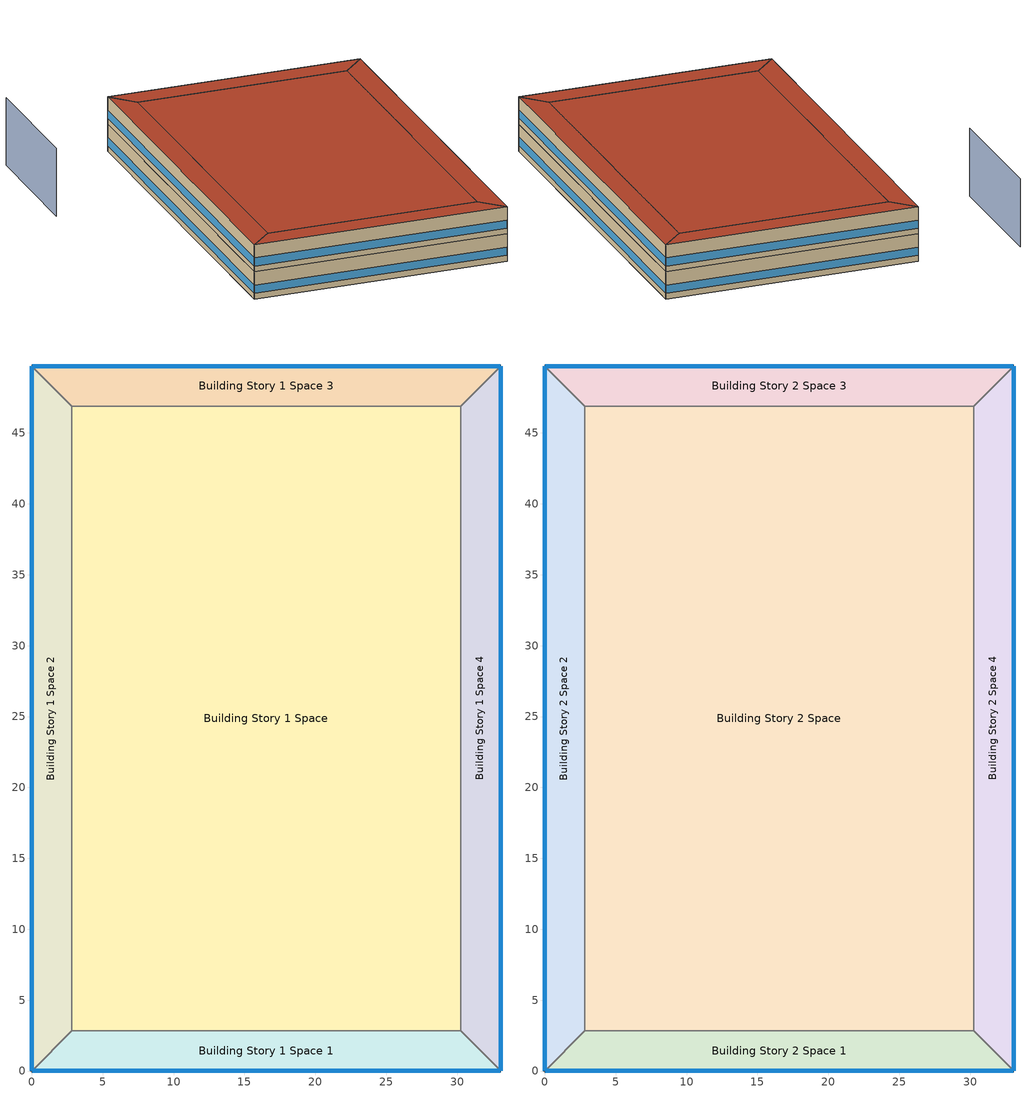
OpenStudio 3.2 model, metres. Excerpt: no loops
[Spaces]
Building Story 1 Space
 floor ground: 30.25,2.83 2.83,2.83 2.83,46.89 30.25,46.89 z0
 wall adiabatic (Typical Interior Wall): 2.83,2.83 30.25,2.83 30.25,46.89 2.83,46.89 2.83,2.83 z0:3.6
 ceiling adiabatic (Typical Interior Floor): 30.25,46.89 2.83,46.89 2.83,2.83 30.25,2.83 z3.6
Building Story 1 Space 1
 floor ground: 33.08,0 0,0 2.83,2.83 30.25,2.83 z0
 wall outside: 0,0 33.08,0 z0:3.6
 wall adiabatic (Typical Interior Wall): 33.08,0 30.25,2.83 2.83,2.83 0,0 z0:3.6
 window: 0.03,0 33.05,0 z0.76:1.84
 ceiling adiabatic (Typical Interior Ceiling): 30.25,2.83 2.83,2.83 0,0 33.08,0 z3.6
Building Story 1 Space 2
 floor ground: 0,0 0,49.72 2.83,46.89 2.83,2.83 z0
 wall outside: 0,49.72 0,0 z0:3.6
 wall adiabatic (Typical Interior Wall): 0,0 2.83,2.83 2.83,46.89 0,49.72 z0:3.6
 window: 0,49.7 0,0.03 z0.76:1.84
 ceiling adiabatic (Typical Interior Ceiling): 2.83,2.83 2.83,46.89 0,49.72 0,0 z3.6
Building Story 1 Space 3
 floor ground: 0,49.72 33.07,49.72 30.25,46.89 2.83,46.89 z0
 wall outside: 33.07,49.72 0,49.72 z0:3.6
 wall adiabatic (Typical Interior Wall): 0,49.72 2.83,46.89 30.25,46.89 33.07,49.72 z0:3.6
 window: 33.05,49.72 0.03,49.72 z0.76:1.84
 ceiling adiabatic (Typical Interior Ceiling): 2.83,46.89 30.25,46.89 33.07,49.72 0,49.72 z3.6
Building Story 1 Space 4
 floor ground: 33.07,49.72 33.08,0 30.25,2.83 30.25,46.89 z0
 wall outside: 33.08,0 33.07,49.72 z0:3.6
 wall adiabatic (Typical Interior Wall): 33.07,49.72 30.25,46.89 30.25,2.83 33.08,0 z0:3.6
 window: 33.08,0.03 33.07,49.7 z0.76:1.84
 ceiling adiabatic (Typical Interior Ceiling): 30.25,46.89 30.25,2.83 33.08,0 33.07,49.72 z3.6
Building Story 2 Space
 floor adiabatic (Typical Interior Floor): 30.25,2.83 2.83,2.83 2.83,46.89 30.25,46.89 z3.6
 wall adiabatic (Typical Interior Wall): 2.83,2.83 30.25,2.83 30.25,46.89 2.83,46.89 2.83,2.83 z3.6:7.2
 roof outside: 30.25,46.89 2.83,46.89 2.83,2.83 30.25,2.83 z7.2
Building Story 2 Space 1
 floor adiabatic (Typical Interior Ceiling): 33.08,0 0,0 2.83,2.83 30.25,2.83 z3.6
 wall outside: 0,0 33.08,0 z3.6:7.2
 wall adiabatic (Typical Interior Wall): 33.08,0 30.25,2.83 2.83,2.83 0,0 z3.6:7.2
 window: 0.03,0 33.05,0 z4.36:5.44
 roof outside: 30.25,2.83 2.83,2.83 0,0 33.08,0 z7.2
Building Story 2 Space 2
 floor adiabatic (Typical Interior Ceiling): 0,0 0,49.72 2.83,46.89 2.83,2.83 z3.6
 wall outside: 0,49.72 0,0 z3.6:7.2
 wall adiabatic (Typical Interior Wall): 0,0 2.83,2.83 2.83,46.89 0,49.72 z3.6:7.2
 window: 0,49.7 0,0.03 z4.36:5.44
 roof outside: 2.83,2.83 2.83,46.89 0,49.72 0,0 z7.2
Building Story 2 Space 3
 floor adiabatic (Typical Interior Ceiling): 0,49.72 33.07,49.72 30.25,46.89 2.83,46.89 z3.6
 wall outside: 33.07,49.72 0,49.72 z3.6:7.2
 wall adiabatic (Typical Interior Wall): 0,49.72 2.83,46.89 30.25,46.89 33.07,49.72 z3.6:7.2
 window: 33.05,49.72 0.03,49.72 z4.36:5.44
 roof outside: 2.83,46.89 30.25,46.89 33.07,49.72 0,49.72 z7.2
Building Story 2 Space 4
 floor adiabatic (Typical Interior Ceiling): 33.07,49.72 33.08,0 30.25,2.83 30.25,46.89 z3.6
 wall outside: 33.08,0 33.07,49.72 z3.6:7.2
 wall adiabatic (Typical Interior Wall): 33.07,49.72 30.25,46.89 30.25,2.83 33.08,0 z3.6:7.2
 window: 33.08,0.03 33.07,49.7 z4.36:5.44
 roof outside: 30.25,46.89 30.25,2.83 33.08,0 33.07,49.72 z7.2
shading: -13.17,32.94 -13.17,50.03 z0:9
[Site]
Denver Intl Ap_CO_USA: Latitude {deg}=39.8068; Longitude {deg}=-104.78; Time Zone {hr}=-7; Elevation {m}=497.7384; Terrain=City
[Site:WaterMainsTemperature]
Calculation Method=Correlation; Annual Average Outdoor Air Temperature {C}=10.8; Maximum Difference In Monthly Average Outdoor Air Temperatures {deltaC}=23.2
[SizingPeriod:DesignDay] Barometric Pressure {Pa}=83011; Sky Clearness=0; Rain Indicator=0; Snow Indicator=0; Day of Month=21; Daylight Saving Time Indicator=0; Humidity Indicating Type=Wetbulb; Dry-Bulb Temperature Range Modifier Type=DefaultMultipliers
Name | Maximum Dry-Bulb Temperature {C} | Daily Dry-Bulb Temperature Range {deltaC} | Humidity Indicating Conditions at Maximum Dry-Bulb | Wind Speed {m/s} | Wind Direction {deg} | Month | Day Type | Solar Model Indicator | ASHRAE Taub | ASHRAE Taud
Denver Intl Ap Ann Clg .4% Condns DB=>MWB 1 | 34.6 | 15.2 | 15.7 | 4.2 | 80 | 7 | SummerDesignDay | ASHRAETau | 0.424 | 2.012
Denver Intl Ap Ann Clg .4% Condns WB=>MDB 1 | 27.3 | 15.2 | 18.3 | 4.2 | 80 | 7 | SummerDesignDay | ASHRAETau | 0.424 | 2.012
Denver Intl Ap Ann Htg 99.6% Condns DB 1 | -17.4 | 0 | -17.4 | 3.3 | 160 | 12 | WinterDesignDay | ASHRAEClearSky
[ClimateZones]
Climate Zone Institution Name 1=ASHRAE; Climate Zone Document Name 1=ANSI/ASHRAE Standard 169; Climate Zone Document Year 1=2006; Climate Zone Value 1=5B
[Site:GroundTemperature:FCfactorMethod]
January Ground Temperature {C}=7.1; February Ground Temperature {C}=3; March Ground Temperature {C}=-1; April Ground Temperature {C}=0.8; May Ground Temperature {C}=-0.2; June Ground Temperature {C}=4.8; July Ground Temperature {C}=6.1; August Ground Temperature {C}=13.7; September Ground Temperature {C}=22.2; October Ground Temperature {C}=22.7; November Ground Temperature {C}=21.7; December Ground Temperature {C}=18.5
[Building]
New Building_61: Nominal Floor to Floor Height {m}=3.6; Default Construction Set=Res 90.1-2019 - Office - ASHRAE 169-2013-5B adj ext wall insulation; Default Schedule Set=Building Default Schedule Set 1; Standards Number of Stories=2; Standards Number of Above Ground Stories=2; Standards Building Type=Office
[DefaultConstructionSet]
Res 90.1-2019 - Office - ASHRAE 169-2013-5B adj ext wall insulation: Default Exterior Surface Constructions=Default Surface Constructions 1 adj ext wall insulation; Default Interior Surface Constructions=Default Surface Constructions 2; Default Ground Contact Surface Constructions=Default Surface Constructions 3; Default Exterior SubSurface Constructions=Default Sub Surface Constructions 1; Default Interior SubSurface Constructions=Default Sub Surface Constructions 2; Interior Partition Construction=Typical Interior Partition
[DefaultSurfaceConstructions]
Name | Floor Construction | Wall Construction | Roof Ceiling Construction
Default Surface Constructions 2 | Typical Interior Floor | Typical Interior Wall | Typical Interior Ceiling
Default Surface Constructions 3 | Typical Insulated Carpeted 8in Slab Floor | Typical Insulated Basement Mass Wall
Default Surface Constructions 1 adj ext wall insulation | Typical Insulated Exterior Mass Floor R-17.54 | Typical Insulated Exterior Mass Wall R-11.11 adj ext wall insulation | Typical IEAD Roof R-31.25
[Construction]
Typical Insulated Exterior Mass Floor R-17.54: Typical Insulation R-14.97, 4 in. Normalweight Concrete Floor, Typical Carpet Pad
Typical IEAD Roof R-31.25: Roof Membrane, Typical Insulation R-30.13, Metal Roof Surface
Typical Interior Floor: 100mm Normalweight concrete floor, CP02 CARPET PAD
Typical Interior Wall: G01 13mm gypsum board, G01 13mm gypsum board
Typical Interior Ceiling: CP02 CARPET PAD, 100mm Normalweight concrete floor
Typical Insulated Carpeted 8in Slab Floor: 8 in. Normalweight Concrete Floor, Typical Carpet Pad
Typical Insulated Basement Mass Wall: 8 in. Concrete Block Basement Wall
U 0.63 SHGC 0.33 Simple Glazing Window U-0.63 SHGC 0.33: U 0.63 SHGC 0.33 Simple Glazing U-0.63 SHGC 0.33
U 0.63 SHGC 0.33 Simple Glazing Window U-0.63 SHGC 0.33 1: U 0.63 SHGC 0.33 Simple Glazing U-0.63 SHGC 0.33 1
Typical Insulated Metal Door R-2.7: F08 Metal surface, Typical Insulation R-1.85
U 0.44 SHGC 0.26 Dbl Ref-B-H Clr 6mm/13mm Air: REF B CLEAR HI 6MM, AIR 13MM, CLEAR 6MM
Typical Overhead Door R-3.23: Typical Insulation R-2.38
U 0.5 SHGC 0.36 Simple Glazing Skylight U-0.5 SHGC 0.36: U 0.5 SHGC 0.36 Simple Glazing U-0.5 SHGC 0.36
Typical Interior Window: Clear 3mm
Typical Interior Door; Typical Interior Partition: G05 25mm wood
InteriorFurnishings 1: Std Wood 6inch 1
InteriorFurnishings 2: Std Wood 6inch 2
Typical Insulated Exterior Mass Wall R-11.11 adj ext wall insulation: 1IN Stucco, 8IN CONCRETE HW RefBldg, Typical Insulation R-8.72_R-value 20.0 (ft^2*h*R/Btu), 1/2IN Gypsum
[Material:NoMass] Roughness=Smooth; Thermal Absorptance=0.9; Solar Absorptance=0.7
Name | Thermal Resistance {m2-K/W} | Visible Absorptance
Typical Insulation R-14.97 | 2.63723 | 0.7
Typical Carpet Pad; CP02 CARPET PAD | 0.21648 | 0.8
Typical Insulation R-30.13 | 5.30668 | 0.7
Typical Insulation R-1.85 | 0.326262 | 0.7
Typical Insulation R-2.38 | 0.418404 | 0.7
Typical Insulation R-8.72_R-value 20.0 (ft^2*h*R/Btu) | 3.5222 | 0.7
[Material] Thermal Absorptance=0.9
Name | Roughness | Thickness {m} | Conductivity {W/m-K} | Density {kg/m3} | Specific Heat {J/kg-K} | Solar Absorptance | Visible Absorptance
4 in. Normalweight Concrete Floor | MediumRough | 0.1016 | 2.31 | 2322 | 832 | 0.7 | 0.7
1IN Stucco | Smooth | 0.0253 | 0.6918 | 1858 | 837 | 0.7 | 0.92
8IN CONCRETE HW RefBldg | Rough | 0.2032 | 1.311 | 2240 | 836.8 | 0.7 | 0.7
1/2IN Gypsum | Smooth | 0.0127 | 0.16 | 784.9 | 830 | 0.4 | 0.4
Roof Membrane | VeryRough | 0.0095 | 0.16 | 1121.29 | 1460 | 0.7 | 0.7
Metal Roof Surface; F08 Metal surface | Smooth | 0.0008 | 45.28 | 7824 | 500 | 0.7 | 0.7
100mm Normalweight concrete floor | MediumRough | 0.1016 | 2.31045 | 2322 | 832.557 | 0.7 | 0.7
G01 13mm gypsum board | Smooth | 0.0127 | 0.160031 | 800.001 | 1090.73 | 0.7 | 0.5
8 in. Normalweight Concrete Floor | MediumRough | 0.2032 | 2.31 | 2322 | 832 | 0.7 | 0.7
8 in. Concrete Block Basement Wall | MediumRough | 0.2032 | 1.326 | 1842 | 912 | 0.7 | 0.7
G05 25mm wood | MediumSmooth | 0.0254 | 0.15 | 608 | 1630 | 0.5 | 0.5
Std Wood 6inch 1; Std Wood 6inch 2 | MediumSmooth | 0.15 | 0.12 | 540 | 1210 | 0.7 | 0.7
[DefaultSubSurfaceConstructions]
Name | Fixed Window Construction | Operable Window Construction | Door Construction | Glass Door Construction | Overhead Door Construction | Skylight Construction | Tubular Daylight Dome Construction | Tubular Daylight Diffuser Construction
Default Sub Surface Constructions 1 | U 0.63 SHGC 0.33 Simple Glazing Window U-0.63 SHGC 0.33 | U 0.63 SHGC 0.33 Simple Glazing Window U-0.63 SHGC 0.33 1 | Typical Insulated Metal Door R-2.7 | U 0.44 SHGC 0.26 Dbl Ref-B-H Clr 6mm/13mm Air | Typical Overhead Door R-3.23 | U 0.5 SHGC 0.36 Simple Glazing Skylight U-0.5 SHGC 0.36 | Typical Interior Window | Typical Interior Window
Default Sub Surface Constructions 2 | Typical Interior Window | Typical Interior Window | Typical Interior Door
[WindowMaterial:SimpleGlazingSystem]
Name | U-Factor {W/m2-K} | Solar Heat Gain Coefficient
U 0.63 SHGC 0.33 Simple Glazing U-0.63 SHGC 0.33; U 0.63 SHGC 0.33 Simple Glazing U-0.63 SHGC 0.33 1 | 3.57731 | 0.33
U 0.5 SHGC 0.36 Simple Glazing U-0.5 SHGC 0.36 | 2.83913 | 0.36
[WindowMaterial:Glazing] Optical Data Type=SpectralAverage; Infrared Transmittance at Normal Incidence=0; Front Side Infrared Hemispherical Emissivity=0.84; Conductivity {W/m-K}=0.9; Dirt Correction Factor for Solar and Visible Transmittance=1; Solar Diffusing=No
Name | Thickness {m} | Solar Transmittance at Normal Incidence | Front Side Solar Reflectance at Normal Incidence | Back Side Solar Reflectance at Normal Incidence | Visible Transmittance at Normal Incidence | Front Side Visible Reflectance at Normal Incidence | Back Side Visible Reflectance at Normal Incidence | Back Side Infrared Hemispherical Emissivity
REF B CLEAR HI 6MM | 0.006 | 0.24 | 0.16 | 0.32 | 0.3 | 0.16 | 0.29 | 0.6
CLEAR 6MM | 0.006 | 0.775 | 0.071 | 0.071 | 0.881 | 0.08 | 0.08 | 0.84
Clear 3mm | 0.003 | 0.837 | 0.075 | 0.075 | 0.898 | 0.081 | 0.081 | 0.84
[WindowMaterial:Gas]
AIR 13MM: Gas Type=Air; Thickness {m}=0.0127
[People:Definition]
Office WholeBuilding - Sm Office People Definition: Number of People Calculation Method=People/Area; People per Space Floor Area {person/m2}=0.0602779; Fraction Radiant=0.3; Enable ASHRAE 55 Comfort Warnings=Yes; Mean Radiant Temperature Calculation Type=ZoneAveraged; Thermal Comfort Model Type 1=Fanger
[Lights:Definition]
Office WholeBuilding - Sm Office Lights Definition - 10.0 percent reduction: Design Level Calculation Method=Watts/Area; Watts per Space Floor Area {W/m2}=6.20001; Fraction Radiant=0.7; Fraction Visible=0.2; Return Air Fraction=0
[ElectricEquipment:Definition] Design Level Calculation Method=Watts/Area
Name | Watts per Space Floor Area {W/m2} | Fraction Latent | Fraction Radiant | Fraction Lost
Office WholeBuilding - Sm Office Elec Equip Definition - 20.0 percent reduction | 5.42501 | 0 | 0 | 0
Elevator Fan 1 - pre-normalized value was 31 W. - 20.0 percent reduction | 0.0150415 |  | 0.5
Elevator Lights 1 - pre-normalized value was 32 W. - 20.0 percent reduction | 0.0157173 |  | 0.5
Elevator Lift Motor 1 - pre-normalized value was 16055 W. - 20.0 percent reduction | 7.80069 | 0 | 0 | 1
[DesignSpecification:OutdoorAir] Outdoor Air Method=Sum; Outdoor Air Flow per Floor Area {m3/s-m2}=0.0004318
Blended OA; Blended OA 1
[DefaultScheduleSet]
Name | Hours of Operation Schedule
Story Ground Blended Space Type Schedule Set; Story Top Blended Space Type Schedule Set
Building Default Schedule Set 1 | Building Hours of Operation NonResidential 1
[SpaceInfiltration:DesignFlowRate] Schedule=Always On Discrete; Design Flow Rate Calculation Method=Flow/ExteriorArea; Constant Term Coefficient=0; Temperature Term Coefficient=0; Velocity Term Coefficient=0.224; Velocity Squared Term Coefficient=0
Name | Space or SpaceType | Flow per Exterior Surface Area {m3/s-m2}
Office WholeBuilding - Sm Office A  - Story Ground Infiltration; Office WholeBuilding - Sm Office C  - Story Ground Infiltration | Story Ground Blended Space Type | 0.000139432
Office WholeBuilding - Sm Office A  - Story Top Infiltration; Office WholeBuilding - Sm Office C  - Story Top Infiltration | Story Top Blended Space Type | 3.27233e-05
Office WholeBuilding - Sm Office A end_a - Story Ground Infiltration; Office WholeBuilding - Sm Office A end_b - Story Ground Infiltration; Office WholeBuilding - Sm Office C end_a - Story Ground Infiltration; Office WholeBuilding - Sm Office C end_b - Story Ground Infiltration | Story Ground Blended Space Type | 3.14397e-05
Office WholeBuilding - Sm Office A end_a - Story Top Infiltration; Office WholeBuilding - Sm Office A end_b - Story Top Infiltration; Office WholeBuilding - Sm Office C end_a - Story Top Infiltration; Office WholeBuilding - Sm Office C end_b - Story Top Infiltration | Story Top Blended Space Type | 7.37856e-06
Office WholeBuilding - Sm Office B end_a - Story Ground Infiltration; Office WholeBuilding - Sm Office B end_b - Story Ground Infiltration | Story Ground Blended Space Type | 8.2475e-05
Office WholeBuilding - Sm Office B end_a - Story Top Infiltration; Office WholeBuilding - Sm Office B end_b - Story Top Infiltration | Story Top Blended Space Type | 1.9356e-05
[ElectricEquipment]
Name | Electric Equipment Definition | Space or SpaceType | Schedule | Multiplier
2 Elevator Lift Motors 20.0 percent reduction | Elevator Lift Motor 1 - pre-normalized value was 16055 W. - 20.0 percent reduction | Story Ground Blended Space Type | Elevator Schedule 1 | 2
2 Elevator Fans 20.0 percent reduction | Elevator Fan 1 - pre-normalized value was 31 W. - 20.0 percent reduction | Story Ground Blended Space Type | Elevator Schedule 3 | 2
2 Elevator Lights 20.0 percent reduction | Elevator Lights 1 - pre-normalized value was 32 W. - 20.0 percent reduction | Story Ground Blended Space Type | Elevator Schedule 2 | 2
Office WholeBuilding - Sm Office Elec Equip 1 20.0 percent reduction | Office WholeBuilding - Sm Office Elec Equip Definition - 20.0 percent reduction | Story Ground Blended Space Type | OfficeSmall BLDG_EQUIP_SCH_2013 | 1
Office WholeBuilding - Sm Office Elec Equip 2 20.0 percent reduction | Office WholeBuilding - Sm Office Elec Equip Definition - 20.0 percent reduction | Story Top Blended Space Type | OfficeSmall BLDG_EQUIP_SCH_2013 | 1
[Exterior:Lights:Definition]
Name | Design Level {W}
Parking Areas and Drives Def (W/ft^2) | 0.1
Building Facades Def (W/ft^2) | 0.15
Main Entries Def (W/ft) | 30
Other Doors Def (W/ft) | 20
[Exterior:Lights] Control Option=AstronomicalClock
Name | Exterior Lights Definition | Schedule | Multiplier
Parking Areas and Drives | Parking Areas and Drives Def (W/ft^2) | Schedule Ruleset 2 | 57422.5
Building Facades | Building Facades Def (W/ft^2) | Schedule Ruleset 1 | 5434.92
Main Entries | Main Entries Def (W/ft) | Schedule Ruleset 2 | 14.1784
Other Doors | Other Doors Def (W/ft) | Schedule Ruleset 2 | 21.2676
[ThermostatSetpoint:DualSetpoint] Heating Setpoint Temperature Schedule=OfficeSmall HTGSETP_SCH_NO_OPTIMUM; Cooling Setpoint Temperature Schedule=OfficeSmall CLGSETP_SCH_NO_OPTIMUM
Story Ground Blended Space Type Thermostat; Story Ground Blended Space Type Thermostat 1; Story Ground Blended Space Type Thermostat 2; Story Ground Blended Space Type Thermostat 3; Story Ground Blended Space Type Thermostat 4; Story Top Blended Space Type Thermostat; Story Top Blended Space Type Thermostat 1; Story Top Blended Space Type Thermostat 2; Story Top Blended Space Type Thermostat 3; Story Top Blended Space Type Thermostat 4
[InternalMass:Definition] Design Level Calculation Method=SurfaceArea/Area; Surface Area per Space Floor Area=2
Name | Construction
Internal Mass Definition 2 | InteriorFurnishings 1
Internal Mass Definition 3 | InteriorFurnishings 2
[InternalMass]
Name | Internal Mass Definition | Space or SpaceType | Multiplier
Office WholeBuilding - Sm Office A end_a - Story Ground Mass; Office WholeBuilding - Sm Office C end_b - Story Ground Mass; Office WholeBuilding - Sm Office C end_a - Story Ground Mass; Office WholeBuilding - Sm Office A end_b - Story Ground Mass | Internal Mass Definition 2 | Story Ground Blended Space Type | 0.0126954
Office WholeBuilding - Sm Office B end_b - Story Ground Mass; Office WholeBuilding - Sm Office B end_a - Story Ground Mass | Internal Mass Definition 2 | Story Ground Blended Space Type | 0.066607
Office WholeBuilding - Sm Office C  - Story Ground Mass; Office WholeBuilding - Sm Office A  - Story Ground Mass | Internal Mass Definition 2 | Story Ground Blended Space Type | 0.112606
Office WholeBuilding - Sm Office B  - Story Ground Mass | Internal Mass Definition 2 | Story Ground Blended Space Type | 0.590793
Office WholeBuilding - Sm Office A end_b - Story Top Mass; Office WholeBuilding - Sm Office A end_a - Story Top Mass; Office WholeBuilding - Sm Office C end_a - Story Top Mass; Office WholeBuilding - Sm Office C end_b - Story Top Mass | Internal Mass Definition 2 | Story Top Blended Space Type | 0.0126954
Office WholeBuilding - Sm Office B end_a - Story Top Mass; Office WholeBuilding - Sm Office B end_b - Story Top Mass | Internal Mass Definition 2 | Story Top Blended Space Type | 0.066607
Office WholeBuilding - Sm Office C  - Story Top Mass; Office WholeBuilding - Sm Office A  - Story Top Mass | Internal Mass Definition 2 | Story Top Blended Space Type | 0.112606
Office WholeBuilding - Sm Office B  - Story Top Mass | Internal Mass Definition 2 | Story Top Blended Space Type | 0.590793
Building Story 2 Space Mass | Internal Mass Definition 3 | Building Story 2 Space | 1
Building Story 1 Space 4 Mass | Internal Mass Definition 3 | Building Story 1 Space 4 | 1
Building Story 1 Space Mass | Internal Mass Definition 3 | Building Story 1 Space | 1
Building Story 2 Space 1 Mass | Internal Mass Definition 3 | Building Story 2 Space 1 | 1
Building Story 1 Space 3 Mass | Internal Mass Definition 3 | Building Story 1 Space 3 | 1
Building Story 1 Space 2 Mass | Internal Mass Definition 3 | Building Story 1 Space 2 | 1
Building Story 1 Space 1 Mass | Internal Mass Definition 3 | Building Story 1 Space 1 | 1
Building Story 2 Space 4 Mass | Internal Mass Definition 3 | Building Story 2 Space 4 | 1
Building Story 2 Space 2 Mass | Internal Mass Definition 3 | Building Story 2 Space 2 | 1
Building Story 2 Space 3 Mass | Internal Mass Definition 3 | Building Story 2 Space 3 | 1
[People] People Definition=Office WholeBuilding - Sm Office People Definition; Number of People Schedule=OfficeSmall BLDG_OCC_SCH; Activity Level Schedule=OfficeSmall ACTIVITY_SCH; Work Efficiency Schedule=Work Efficiency Schedule; Clothing Insulation Schedule=Clothing Schedule; Air Velocity Schedule=Air Velocity Schedule; Multiplier=1
Name | Space or SpaceType
Office WholeBuilding - Sm Office People 1 | Story Ground Blended Space Type
Office WholeBuilding - Sm Office People 2 | Story Top Blended Space Type
[Lights] Lights Definition=Office WholeBuilding - Sm Office Lights Definition - 10.0 percent reduction; Schedule=OfficeSmall BLDG_LIGHT_SCH_2013; Fraction Replaceable=1; Multiplier=1
Name | Space or SpaceType
Office WholeBuilding - Sm Office Lights 1 10.0 percent reduction | Story Ground Blended Space Type
Office WholeBuilding - Sm Office Lights 2 10.0 percent reduction | Story Top Blended Space Type
[SpaceType] Standards Building Type=Office; Standards Space Type=WholeBuilding - Sm Office
Name | Default Schedule Set | Design Specification Outdoor Air Object
Story Ground Blended Space Type | Story Ground Blended Space Type Schedule Set | Blended OA
Story Top Blended Space Type | Story Top Blended Space Type Schedule Set | Blended OA 1
[Space]
Name | Space Type | Building Story | Thermal Zone
Building Story 1 Space | Story Ground Blended Space Type | Building Story 1 | Building Story 1 ThermalZone
Building Story 1 Space 1 | Story Ground Blended Space Type | Building Story 1 | Building Story 1 ThermalZone 1
Building Story 1 Space 2 | Story Ground Blended Space Type | Building Story 1 | Building Story 1 ThermalZone 2
Building Story 1 Space 3 | Story Ground Blended Space Type | Building Story 1 | Building Story 1 ThermalZone 3
Building Story 1 Space 4 | Story Ground Blended Space Type | Building Story 1 | Building Story 1 ThermalZone 4
Building Story 2 Space | Story Top Blended Space Type | Building Story 2 | Building Story 2 ThermalZone
Building Story 2 Space 1 | Story Top Blended Space Type | Building Story 2 | Building Story 2 ThermalZone 1
Building Story 2 Space 2 | Story Top Blended Space Type | Building Story 2 | Building Story 2 ThermalZone 2
Building Story 2 Space 3 | Story Top Blended Space Type | Building Story 2 | Building Story 2 ThermalZone 3
Building Story 2 Space 4 | Story Top Blended Space Type | Building Story 2 | Building Story 2 ThermalZone 4
[BuildingStory] Nominal Floor to Floor Height {m}=3.6
Name | Nominal Z Coordinate {m}
Building Story 1 | 3.6
Building Story 2 | 7.2
[ThermalZone] Use Ideal Air Loads=No
Name | Thermostat | Primary Daylighting Control | Fraction of Zone Controlled by Primary Daylighting Control | Secondary Daylighting Control | Fraction of Zone Controlled by Secondary Daylighting Control
Building Story 1 ThermalZone | Story Ground Blended Space Type Thermostat
Building Story 1 ThermalZone 1 | Story Ground Blended Space Type Thermostat 1 | Building Story 1 Space 1 Daylt Sensor 1 | 0.289 | Building Story 1 Space 1 Daylt Sensor 2 | 0.046
Building Story 1 ThermalZone 2 | Story Ground Blended Space Type Thermostat 2 | Building Story 1 Space 2 Daylt Sensor 1 | 0.286 | Building Story 1 Space 2 Daylt Sensor 2 | 0.047
Building Story 1 ThermalZone 3 | Story Ground Blended Space Type Thermostat 3 | Building Story 1 Space 3 Daylt Sensor 1 | 0.289 | Building Story 1 Space 3 Daylt Sensor 2 | 0.046
Building Story 1 ThermalZone 4 | Story Ground Blended Space Type Thermostat 4 | Building Story 1 Space 4 Daylt Sensor 1 | 0.286 | Building Story 1 Space 4 Daylt Sensor 2 | 0.047
Building Story 2 ThermalZone | Story Top Blended Space Type Thermostat
Building Story 2 ThermalZone 1 | Story Top Blended Space Type Thermostat 1 | Building Story 2 Space 1 Daylt Sensor 1 | 0.289 | Building Story 2 Space 1 Daylt Sensor 2 | 0.046
Building Story 2 ThermalZone 2 | Story Top Blended Space Type Thermostat 2 | Building Story 2 Space 2 Daylt Sensor 1 | 0.286 | Building Story 2 Space 2 Daylt Sensor 2 | 0.047
Building Story 2 ThermalZone 3 | Story Top Blended Space Type Thermostat 3 | Building Story 2 Space 3 Daylt Sensor 1 | 0.289 | Building Story 2 Space 3 Daylt Sensor 2 | 0.046
Building Story 2 ThermalZone 4 | Story Top Blended Space Type Thermostat 4 | Building Story 2 Space 4 Daylt Sensor 1 | 0.286 | Building Story 2 Space 4 Daylt Sensor 2 | 0.047
[Daylighting:Control] Illuminance Setpoint {lux}=375; Lighting Control Type=Stepped; Minimum Input Power Fraction for Continuous Dimming Control=0.3; Minimum Light Output Fraction for Continuous Dimming Control=0.2; Number of Stepped Control Steps=3; Probability Lighting will be Reset When Needed in Manual Stepped Control=1; Maximum Allowable Discomfort Glare Index=22
Name | Space | Position X-Coordinate {m} | Position Y-Coordinate {m} | Position Z-Coordinate {m}
Building Story 1 Space 1 Daylt Sensor 1 | Building Story 1 Space 1 | 16.5376 | 1.21685 | 0.762
Building Story 1 Space 1 Daylt Sensor 2 | Building Story 1 Space 1 | 16.5376 | 2.45211 | 0.762
Building Story 1 Space 2 Daylt Sensor 1 | Building Story 1 Space 2 | 1.21645 | 24.8605 | 0.762
Building Story 1 Space 2 Daylt Sensor 2 | Building Story 1 Space 2 | 2.45133 | 24.8605 | 0.762
Building Story 1 Space 3 Daylt Sensor 1 | Building Story 1 Space 3 | 16.5375 | 48.5042 | 0.762
Building Story 1 Space 3 Daylt Sensor 2 | Building Story 1 Space 3 | 16.5375 | 47.269 | 0.762
Building Story 1 Space 4 Daylt Sensor 1 | Building Story 1 Space 4 | 31.8586 | 24.8606 | 0.762
Building Story 1 Space 4 Daylt Sensor 2 | Building Story 1 Space 4 | 30.6237 | 24.8606 | 0.762
Building Story 2 Space 1 Daylt Sensor 1 | Building Story 2 Space 1 | 16.5376 | 1.21685 | 4.362
Building Story 2 Space 1 Daylt Sensor 2 | Building Story 2 Space 1 | 16.5376 | 2.45211 | 4.362
Building Story 2 Space 2 Daylt Sensor 1 | Building Story 2 Space 2 | 1.21645 | 24.8605 | 4.362
Building Story 2 Space 2 Daylt Sensor 2 | Building Story 2 Space 2 | 2.45133 | 24.8605 | 4.362
Building Story 2 Space 3 Daylt Sensor 1 | Building Story 2 Space 3 | 16.5375 | 48.5042 | 4.362
Building Story 2 Space 3 Daylt Sensor 2 | Building Story 2 Space 3 | 16.5375 | 47.269 | 4.362
Building Story 2 Space 4 Daylt Sensor 1 | Building Story 2 Space 4 | 31.8586 | 24.8606 | 4.362
Building Story 2 Space 4 Daylt Sensor 2 | Building Story 2 Space 4 | 30.6237 | 24.8606 | 4.362
[AvailabilityManager:NightCycle] Applicability Schedule=Always On Discrete; Control Type=CycleOnAny; Thermostat Tolerance {deltaC}=1.9999; Cycling Run Time Control Type=Thermostat; Cycling Run Time {s}=3600
Availability Manager Night Cycle 1; Availability Manager Night Cycle 2
[EnergyManagementSystem:Sensor]
OAT: Output Variable or Output Meter Index Key=Environment; Output Variable or Output Meter=Site Outdoor Air Drybulb Temperature
[EnergyManagementSystem:Actuator] Actuated Component Type=Schedule:Year; Actuated Component Control Type=Schedule Value
Name | Actuated Component
SYSzonePVAVwithPFPBoxesandReheat1HtgSch0 | OfficeSmall HTGSETP_SCH_NO_OPTIMUM
SYSzonePVAVwithPFPBoxesandReheat1ClgSch0 | OfficeSmall CLGSETP_SCH_NO_OPTIMUM
[EnergyManagementSystem:Program]
SYSzonePVAVwithPFPBoxesandReheat1OptimumStartProg0: IF DaylightSavings==0 && DayOfWeek>1 && Hour==5 && OAT<23.9 && OAT>1.7; SET SYSzonePVAVwithPFPBoxesandReheat1ClgSch0 = 29.4; SET SYSzonePVAVwithPFPBoxesandReheat1HtgSch0 = 15.6; ELSEIF DaylightSavings==0 && DayOfWeek==1 && Hour==7 && OAT<23.9 && OAT>1.7; SET SYSzonePVAVwithPFPBoxesandReheat1ClgSch0 = 29.4; SET SYSzonePVAVwithPFPBoxesandReheat1HtgSch0 = 15.6; ELSEIF DaylightSavings==1 && DayOfWeek>1 && Hour==4 && OAT<23.9 && OAT>1.7; SET SYSzonePVAVwithPFPBoxesandReheat1ClgSch0 = 29.4; SET SYSzonePVAVwithPFPBoxesandReheat1HtgSch0 = 15.6; ELSEIF DaylightSavings==1 && DayOfWeek==1 && Hour==6 && OAT<23.9 && OAT>1.7; SET SYSzonePVAVwithPFPBoxesandReheat1ClgSch0 = 29.4; SET SYSzonePVAVwithPFPBoxesandReheat1HtgSch0 = 15.6; ELSE; SET SYSzonePVAVwithPFPBoxesandReheat1ClgSch0 = NULL; SET SYSzonePVAVwithPFPBoxesandReheat1HtgSch0 = NULL; ENDIF
[EnergyManagementSystem:ProgramCallingManager]
SYSzonePVAVwithPFPBoxesandReheat1OptimumStartCallingManager0: BeginTimestepBeforePredictor; SYSzonePVAVwithPFPBoxesandReheat1OptimumStartProg0
[Schedule:Ruleset]
Name | Default Day Schedule | Summer Design Day Schedule | Winter Design Day Schedule
Clothing Schedule | Clothing Schedule Default Winter Clothes
Air Velocity Schedule | Air Velocity Schedule Default
Work Efficiency Schedule | Work Efficiency Schedule Default
OfficeSmall BLDG_OCC_SCH | OfficeSmall BLDG_OCC_SCH Default | OfficeSmall BLDG_OCC_SCH Summer Design Day | OfficeSmall BLDG_OCC_SCH Winter Design Day
OfficeSmall ACTIVITY_SCH | OfficeSmall ACTIVITY_SCH Default | OfficeSmall ACTIVITY_SCH Summer Design Day | OfficeSmall ACTIVITY_SCH Winter Design Day
OfficeSmall BLDG_LIGHT_SCH_2013 | OfficeSmall BLDG_LIGHT_SCH_2013 Default | OfficeSmall BLDG_LIGHT_SCH_2013 Summer Design Day | OfficeSmall BLDG_LIGHT_SCH_2013 Winter Design Day
OfficeSmall BLDG_EQUIP_SCH_2013 | OfficeSmall BLDG_EQUIP_SCH_2013 Default | OfficeSmall BLDG_EQUIP_SCH_2013 Summer Design Day | OfficeSmall BLDG_EQUIP_SCH_2013 Winter Design Day
Elevator Schedule 1 | 18 space(s) Occ Sch Default 1 | 18 space(s) Occ Sch Summer Design Day 1 | 18 space(s) Occ Sch Winter Design Day 1
Elevator Schedule 2 | 18 space(s) Occ Sch Default 2 | 18 space(s) Occ Sch Summer Design Day 2 | 18 space(s) Occ Sch Winter Design Day 2
Elevator Schedule 3 | 18 space(s) Occ Sch Default 3 | 18 space(s) Occ Sch Summer Design Day 3 | 18 space(s) Occ Sch Winter Design Day 3
Schedule Ruleset 1 | Schedule Day 13
Schedule Ruleset 2 | Schedule Day 14
OfficeSmall HTGSETP_SCH_NO_OPTIMUM | OfficeSmall HTGSETP_SCH_NO_OPTIMUM Default | OfficeSmall HTGSETP_SCH_NO_OPTIMUM Summer Design Day | OfficeSmall HTGSETP_SCH_NO_OPTIMUM Winter Design Day
OfficeSmall CLGSETP_SCH_NO_OPTIMUM | OfficeSmall CLGSETP_SCH_NO_OPTIMUM Default | OfficeSmall CLGSETP_SCH_NO_OPTIMUM Summer Design Day | OfficeSmall CLGSETP_SCH_NO_OPTIMUM Winter Design Day
Building Hours of Operation NonResidential 1 | Building Hours of Operation NonResidential Default 1 | Building Hours of Operation NonResidential Summer Design Day 1 | Building Hours of Operation NonResidential Winter Design Day 1
[Schedule:Day]
Clothing Schedule Default Winter Clothes; OfficeSmall BLDG_OCC_SCH Summer Design Day; OfficeSmall BLDG_LIGHT_SCH_2013 Summer Design Day; OfficeSmall BLDG_EQUIP_SCH_2013 Summer Design Day; 18 space(s) Occ Sch Summer Design Day 1; 18 space(s) Occ Sch Winter Design Day 1; 18 space(s) Occ Sch Summer Design Day 2; 18 space(s) Occ Sch Winter Design Day 2; 18 space(s) Occ Sch Summer Design Day 3; 18 space(s) Occ Sch Winter Design Day 3; Building Hours of Operation NonResidential Winter Design Day 1; Building Hours of Operation NonResidential Summer Design Day 1: 24, 0, 1
Clothing Schedule Summer Clothes: 24, 0, 0.5
Air Velocity Schedule Default: 24, 0, 0.2
Work Efficiency Schedule Default; OfficeSmall BLDG_OCC_SCH Winter Design Day; OfficeSmall BLDG_LIGHT_SCH_2013 Winter Design Day; OfficeSmall BLDG_EQUIP_SCH_2013 Winter Design Day: 24, 0, 0
OfficeSmall BLDG_OCC_SCH Default; 18 space(s) Occ Sch Sunday 1; 18 space(s) Occ Sch Sunday 2; 18 space(s) Occ Sch Sunday 3: Yes, 8, 0, 0, 24, 0, 0
OfficeSmall BLDG_OCC_SCH Wkdy Day: Yes, 5, 30, 0, 6, 30, 0.11, 7, 30, 0.21, 8, 30, 1, 9, 30, 1, 10, 30, 1, 11, 30, 0.53, 12, 30, 1, 13, 30, 1, 14, 30, 1, 15, 30, 0.32, 16, 30, 0.11, 17, 30, 0.11, 19, 30, 0.11, 20, 30, 0.05, 21, 30, 0, 22, 30, 0, 24, 0, 0
OfficeSmall ACTIVITY_SCH Default: Yes, 23, 30, 120, 24, 0, 120
OfficeSmall ACTIVITY_SCH Winter Design Day; OfficeSmall ACTIVITY_SCH Summer Design Day: 24, 0, 120
OfficeSmall BLDG_LIGHT_SCH_2013 Default: Yes, 4, 30, 0.18, 5, 30, 0.23, 6, 30, 0.178641, 7, 30, 0.326215, 8, 30, 0.699031, 9, 30, 0.699031, 10, 30, 0.699031, 11, 30, 0.621361, 12, 30, 0.699031, 13, 30, 0.699031, 14, 30, 0.699031, 15, 30, 0.473788, 16, 30, 0.326215, 16, 45, 0.326215, 17, 15, 0.326215, 17, 45, 0.28738, 18, 0, 0.28738, 19, 0, 0.248544, 19, 15, 0.248544, 19, 45, 0.248544, 20, 15, 0.178641, 20, 30, 0.178641, 21, 30, 0.18, 22, 30, 0.18, 24, 0, 0.18
OfficeSmall BLDG_LIGHT_SCH_2013 Wknd Day: Yes, 8, 0, 0.18, 24, 0, 0.18
OfficeSmall BLDG_EQUIP_SCH_2013 Default: Yes, 5, 0, 0.409478, 6, 0, 0.444615, 7, 0, 0.479753, 8, 0, 0.719629, 9, 0, 0.959505, 10, 0, 0.959505, 10, 30, 0.959505, 11, 30, 0.901935, 12, 30, 0.959505, 13, 30, 0.959505, 14, 30, 0.959505, 15, 30, 0.479753, 16, 30, 0.191901, 17, 30, 0.191901, 20, 30, 0.191901, 21, 30, 0.163791, 22, 30, 0.409478, 22, 45, 0.409478, 23, 15, 0.409478, 24, 0, 0.409478
OfficeSmall BLDG_EQUIP_SCH_2013 Wknd Day: Yes, 8, 0, 0.163791, 24, 0, 0.163791
18 space(s) Occ Sch Default 1: Yes, 4, 30, 0, 5, 30, 0.0144837, 6, 30, 0.013167, 7, 30, 0.104019, 8, 30, 0, 9, 30, 0, 10, 0, 0, 11, 0, 0.0618849, 12, 0, 0.0309425, 13, 0, 0, 14, 0, 0.0596904, 14, 15, 0.0596904, 14, 45, 0.0895357, 15, 15, 0.0276507, 15, 30, 0.0276507, 16, 30, 0, 17, 30, 0, 18, 30, 0, 19, 30, 0.0079002, 20, 30, 0.0065835, 21, 30, 0, 22, 30, 0, 24, 0, 0
18 space(s) Occ Sch Default 2; 18 space(s) Occ Sch Default 3: Yes, 5, 30, 0, 6, 30, 1, 7, 30, 1, 8, 30, 1, 10, 30, 0, 12, 30, 1, 14, 30, 0, 15, 30, 1, 16, 30, 1, 19, 30, 0, 20, 30, 1, 21, 30, 1, 24, 0, 0
Schedule Day 13: 6, 0, 0, 24, 0, 1
Schedule Day 14: 6, 0, 0.7, 24, 0, 1
OfficeSmall HTGSETP_SCH_NO_OPTIMUM Default: Yes, 8, 0, 15.56, 24, 0, 15.56
OfficeSmall HTGSETP_SCH_NO_OPTIMUM Summer Design Day: 24, 0, 15.56
OfficeSmall HTGSETP_SCH_NO_OPTIMUM Wkdy Day: Yes, 6, 30, 15.56, 17, 30, 21.11, 24, 0, 15.56
OfficeSmall HTGSETP_SCH_NO_OPTIMUM Winter Design Day: 24, 0, 21.11
OfficeSmall CLGSETP_SCH_NO_OPTIMUM Default: Yes, 8, 0, 29.44, 24, 0, 29.44
OfficeSmall CLGSETP_SCH_NO_OPTIMUM Summer Design Day: 24, 0, 23.89
OfficeSmall CLGSETP_SCH_NO_OPTIMUM Wkdy Day: Yes, 6, 30, 29.44, 16, 30, 23.89, 24, 0, 29.44
OfficeSmall CLGSETP_SCH_NO_OPTIMUM Winter Design Day: 24, 0, 29.44
autogen OfficeSmall ACTIVITY_SCH 0_day_sch: Yes, 8, 0, 120, 24, 0, 120
Building Hours of Operation NonResidential Default 1; Building Hours of Operation NonResidential Sunday 1: 8, 0, 0, 16, 0, 1, 24, 0, 0
[Schedule:Rule] Rule Order=0
Schedule Rule 1: Schedule Ruleset=Clothing Schedule; Day Schedule=Clothing Schedule Summer Clothes; Date Specification Type=DateRange; Start Month=5; Start Day=1; End Month=9; End Day=30
Schedule Rule 2: Schedule Ruleset=OfficeSmall BLDG_OCC_SCH; Day Schedule=OfficeSmall BLDG_OCC_SCH Wkdy Day; Date Specification Type=DateRange; Start Month=1; Start Day=1; End Month=12; End Day=31; Apply Monday=Yes; Apply Tuesday=Yes; Apply Wednesday=Yes; Apply Thursday=Yes; Apply Friday=Yes
Schedule Rule 4: Schedule Ruleset=OfficeSmall BLDG_LIGHT_SCH_2013; Day Schedule=OfficeSmall BLDG_LIGHT_SCH_2013 Wknd Day; Date Specification Type=DateRange; Start Month=1; Start Day=1; End Month=12; End Day=31; Apply Sunday=Yes; Apply Saturday=Yes
Schedule Rule 6: Schedule Ruleset=OfficeSmall BLDG_EQUIP_SCH_2013; Day Schedule=OfficeSmall BLDG_EQUIP_SCH_2013 Wknd Day; Date Specification Type=DateRange; Start Month=1; Start Day=1; End Month=12; End Day=31; Apply Sunday=Yes; Apply Saturday=Yes
18 space(s) Occ Sch Sunday Rule 1: Schedule Ruleset=Elevator Schedule 1; Day Schedule=18 space(s) Occ Sch Sunday 1; Date Specification Type=DateRange; Start Month=1; Start Day=1; End Month=12; End Day=31; Apply Sunday=Yes; Apply Saturday=Yes
18 space(s) Occ Sch Sunday Rule 2: Schedule Ruleset=Elevator Schedule 2; Day Schedule=18 space(s) Occ Sch Sunday 2; Date Specification Type=DateRange; Start Month=1; Start Day=1; End Month=12; End Day=31; Apply Sunday=Yes; Apply Saturday=Yes
18 space(s) Occ Sch Sunday Rule 3: Schedule Ruleset=Elevator Schedule 3; Day Schedule=18 space(s) Occ Sch Sunday 3; Date Specification Type=DateRange; Start Month=1; Start Day=1; End Month=12; End Day=31; Apply Sunday=Yes; Apply Saturday=Yes
Schedule Rule 9: Schedule Ruleset=OfficeSmall HTGSETP_SCH_NO_OPTIMUM; Day Schedule=OfficeSmall HTGSETP_SCH_NO_OPTIMUM Wkdy Day; Date Specification Type=DateRange; Start Month=1; Start Day=1; End Month=12; End Day=31; Apply Monday=Yes; Apply Tuesday=Yes; Apply Wednesday=Yes; Apply Thursday=Yes; Apply Friday=Yes
Schedule Rule 10: Schedule Ruleset=OfficeSmall CLGSETP_SCH_NO_OPTIMUM; Day Schedule=OfficeSmall CLGSETP_SCH_NO_OPTIMUM Wkdy Day; Date Specification Type=DateRange; Start Month=1; Start Day=1; End Month=12; End Day=31; Apply Monday=Yes; Apply Tuesday=Yes; Apply Wednesday=Yes; Apply Thursday=Yes; Apply Friday=Yes
autogen OfficeSmall ACTIVITY_SCH 0: Schedule Ruleset=OfficeSmall ACTIVITY_SCH; Day Schedule=autogen OfficeSmall ACTIVITY_SCH 0_day_sch; Date Specification Type=SpecificDates; Apply Monday=Yes; Apply Tuesday=Yes; Apply Wednesday=Yes; Apply Thursday=Yes; Apply Friday=Yes; Apply Sunday=Yes; Apply Saturday=Yes; Specific Month 1=1; Specific Day 1=5; Specific Month 2=1; Specific Day 2=6; Specific Month 3=1; Specific Day 3=12; Specific Month 4=1; Specific Day 4=13; Specific Month 5=1; Specific Day 5=19; Specific Month 6=1; Specific Day 6=20; Specific Month 7=1; Specific Day 7=26; Specific Month 8=1; Specific Day 8=27; Specific Month 9=2; Specific Day 9=2; Specific Month 10=2; Specific Day 10=3; Specific Month 11=2; Specific Day 11=9; Specific Month 12=2; Specific Day 12=10; Specific Month 13=2; Specific Day 13=16; Specific Month 14=2; Specific Day 14=17; Specific Month 15=2; Specific Day 15=23; Specific Month 16=2; Specific Day 16=24; Specific Month 17=3; Specific Day 17=2; Specific Month 18=3; Specific Day 18=3; Specific Month 19=3; Specific Day 19=9; Specific Month 20=3; Specific Day 20=10; Specific Month 21=3; Specific Day 21=16; Specific Month 22=3; Specific Day 22=17; Specific Month 23=3; Specific Day 23=23; Specific Month 24=3; Specific Day 24=24; Specific Month 25=3; Specific Day 25=30; Specific Month 26=3; Specific Day 26=31; Specific Month 27=4; Specific Day 27=6; Specific Month 28=4; Specific Day 28=7; Specific Month 29=4; Specific Day 29=13; Specific Month 30=4; Specific Day 30=14; Specific Month 31=4; Specific Day 31=20; Specific Month 32=4; Specific Day 32=21; Specific Month 33=4; Specific Day 33=27; Specific Month 34=4; Specific Day 34=28; Specific Month 35=5; Specific Day 35=4; Specific Month 36=5; Specific Day 36=5; Specific Month 37=5; Specific Day 37=11; Specific Month 38=5; Specific Day 38=12; Specific Month 39=5; Specific Day 39=18; Specific Month 40=5; Specific Day 40=19; Specific Month 41=5; Specific Day 41=25; Specific Month 42=5; Specific Day 42=26; Specific Month 43=6; Specific Day 43=1; Specific Month 44=6; Specific Day 44=2; Specific Month 45=6; Specific Day 45=8; Specific Month 46=6; Specific Day 46=9; Specific Month 47=6; Specific Day 47=15; Specific Month 48=6; Specific Day 48=16; Specific Month 49=6; Specific Day 49=22; Specific Month 50=6; Specific Day 50=23; Specific Month 51=6; Specific Day 51=29; Specific Month 52=6; Specific Day 52=30; Specific Month 53=7; Specific Day 53=6; Specific Month 54=7; Specific Day 54=7; Specific Month 55=7; Specific Day 55=13; Specific Month 56=7; Specific Day 56=14; Specific Month 57=7; Specific Day 57=20; Specific Month 58=7; Specific Day 58=21; Specific Month 59=7; Specific Day 59=27; Specific Month 60=7; Specific Day 60=28; Specific Month 61=8; Specific Day 61=3; Specific Month 62=8; Specific Day 62=4; Specific Month 63=8; Specific Day 63=10; Specific Month 64=8; Specific Day 64=11; Specific Month 65=8; Specific Day 65=17; Specific Month 66=8; Specific Day 66=18; Specific Month 67=8; Specific Day 67=24; Specific Month 68=8; Specific Day 68=25; Specific Month 69=8; Specific Day 69=31; Specific Month 70=9; Specific Day 70=1; Specific Month 71=9; Specific Day 71=7; Specific Month 72=9; Specific Day 72=8; Specific Month 73=9; Specific Day 73=14; Specific Month 74=9; Specific Day 74=15; Specific Month 75=9; Specific Day 75=21; Specific Month 76=9; Specific Day 76=22; Specific Month 77=9; Specific Day 77=28; Specific Month 78=9; Specific Day 78=29; Specific Month 79=10; Specific Day 79=5; Specific Month 80=10; Specific Day 80=6; Specific Month 81=10; Specific Day 81=12; Specific Month 82=10; Specific Day 82=13; Specific Month 83=10; Specific Day 83=19; Specific Month 84=10; Specific Day 84=20; Specific Month 85=10; Specific Day 85=26; Specific Month 86=10; Specific Day 86=27; Specific Month 87=11; Specific Day 87=2; Specific Month 88=11; Specific Day 88=3; Specific Month 89=11; Specific Day 89=9; Specific Month 90=11; Specific Day 90=10; Specific Month 91=11; Specific Day 91=16; Specific Month 92=11; Specific Day 92=17; Specific Month 93=11; Specific Day 93=23; Specific Month 94=11; Specific Day 94=24; Specific Month 95=11; Specific Day 95=30; Specific Month 96=12; Specific Day 96=1; Specific Month 97=12; Specific Day 97=7; Specific Month 98=12; Specific Day 98=8; Specific Month 99=12; Specific Day 99=14; Specific Month 100=12; Specific Day 100=15; Specific Month 101=12; Specific Day 101=21; Specific Month 102=12; Specific Day 102=22; Specific Month 103=12; Specific Day 103=28; Specific Month 104=12; Specific Day 104=29
Building Hours of Operation NonResidential Sunday Rule 1: Schedule Ruleset=Building Hours of Operation NonResidential 1; Day Schedule=Building Hours of Operation NonResidential Sunday 1; Date Specification Type=DateRange; Start Month=1; Start Day=1; End Month=12; End Day=31; Apply Sunday=Yes; Apply Saturday=Yes
[Schedule:Constant]
Always On Discrete: Value=1
